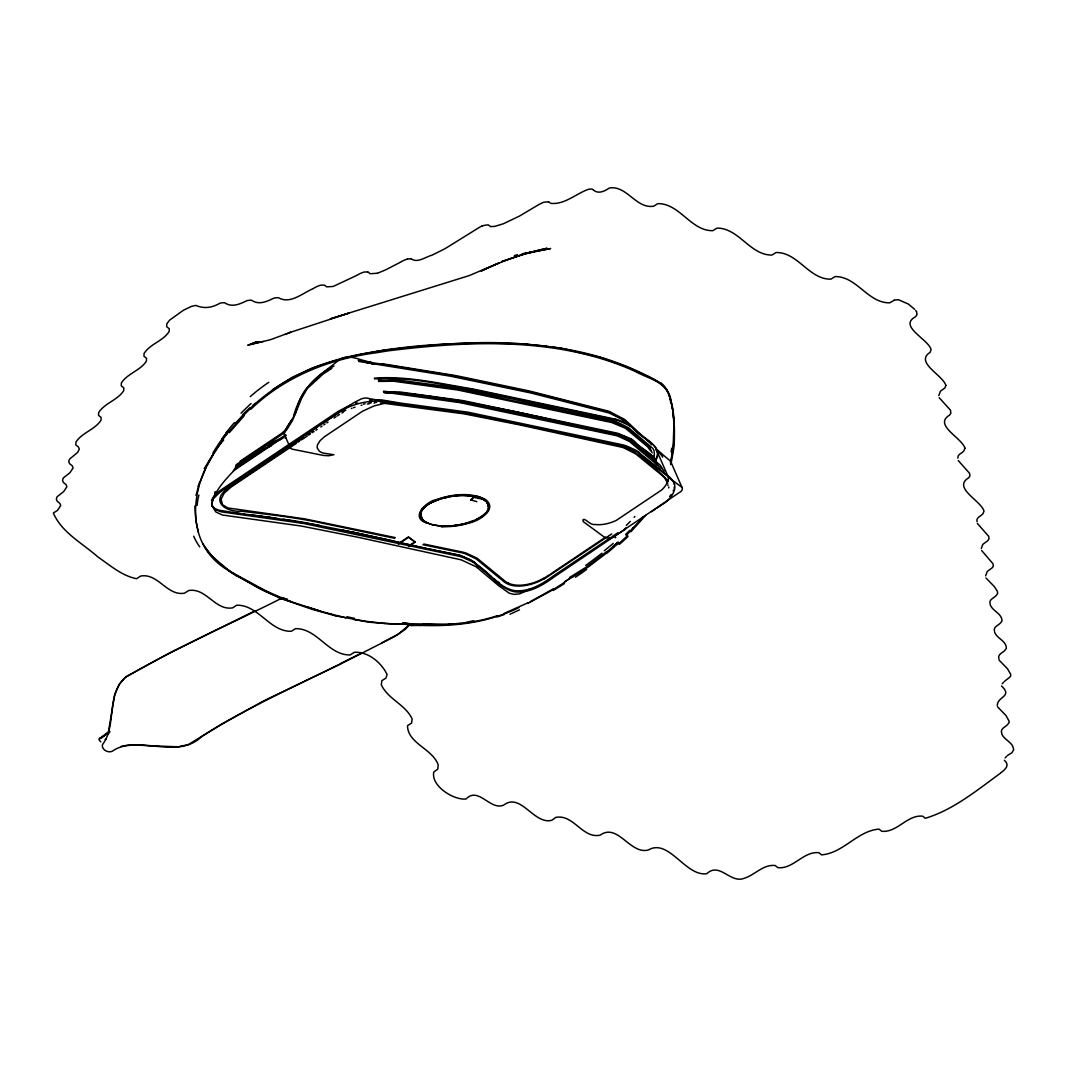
<?xml version="1.0" encoding="UTF-8"?>
<svg xmlns="http://www.w3.org/2000/svg" width="1067" height="1067" viewBox="0 0 1067 1067"><rect width="100%" height="100%" fill="white"/><g stroke="black" fill="none" stroke-linecap="round" stroke-linejoin="round"><path stroke-width="1.5" d="M194.834 506.025L195.861 520.269L198.409 532.3M488.686 507.745L487.085 502.49M420.905 512.76L421.692 518.309M667.902 485.618L667.902 484.818M420.625 514.481L420.585 513.68M673.09 447.713L673.824 427.694M420.678 513.867L420.665 513.187M672.597 451.314L670.703 462.211M674.304 487.032L674.077 488.193M673.29 451.288L671.143 463.225M488.633 508.119L487.619 503.237M671.556 457.383L672.85 450.287A210.199 134.295 -14.8 0 0 673.931 438.244C674.117 423.159 673.904 407.621 668.489 393.323M668.889 487.045L668.716 487.926M671.303 458.743L670.436 463.091M196.008 495.435L198.529 486.259M420.758 513.374L420.785 512.693M99.231 738.564L99.978 738.137C101.578 739.098 96.537 738.297 100.791 741.858M488.499 508.159L488.459 508.852M488.473 508.292L488.419 508.972M99.978 738.137L107.754 732.496L107.994 734.376L114.689 694.87L119.424 684.027L125.613 676.905L170.093 652.657L254.693 610.991M1002.233 683.734L1003.82 682.026M488.379 509.106L488.246 509.466M420.945 512.64L421.132 511.693M199.729 482.657L207.331 464.719M211.493 500.21L214.267 495.675L219.402 491.087A47.562 26.742 -23.6 0 1 220.349 490.407A79.331 44.587 -23.6 0 1 222.656 488.819L338.372 411.275L350.229 405.06M487.592 510.84L488.206 509.159M673.477 490.153L673.157 490.953M298.08 405.007C303.615 384.427 323.088 373.383 338.319 360.459C348.349 352.563 360.286 360.899 371.036 362.193L366.915 362.9M296.719 408.541C295.252 418.197 286.036 425.026 284.235 434.002L290.237 447.74L291.691 449.047L323.288 455.422L328.689 455.769L333.958 454.742L322.928 453.022A23.167 13.017 -23.6 0 1 319.153 450.954L317.299 448.087A14.218 7.989 -23.6 0 1 317.619 444.579L320.047 440.724L324.355 436.803L362.54 411.222L374.01 405.927L388.575 402.352L366.448 397.991A13.698 7.696 -23.6 0 0 361.806 398.671L353.644 402.779L223.176 490.02A79.331 44.587 -23.6 0 0 220.856 491.594A47.562 26.742 -23.6 0 0 219.922 492.274L213.44 498.636L211.586 504.331M421.172 512.013L422.092 509.946M293.558 416.25C299.307 394.51 313.671 375.917 333.998 366.034M421.225 511.893L421.852 510.319M487.952 509.773L487.126 511.586M291.998 419.598L286.396 428.614A22.834 17.979 -53.3 0 1 279.541 434.776L240.142 461.171M653.377 457.716L654.258 456.102M655.752 460.384C664.648 445.766 641.6 439.004 634.998 430.094A105.42 59.259 -23.6 0 1 633.985 429.187L631.944 427.347A45.988 25.848 -23.6 0 0 627.823 424.799L621.234 421.745A48.402 27.208 -23.6 0 0 615.979 419.931L472.908 389.642C440.498 384.44 407.461 376.371 374.624 378.918M204.25 468.546L223.23 439.03M213.067 454.275L213.893 452.901M487.432 510.773L486.952 511.84M422.012 510.386L422.345 509.573M654.965 460.397C665.208 445.739 641.4 438.084 634.678 429.361A105.42 59.259 -23.6 0 1 633.651 428.441L631.624 426.613A45.988 25.848 -23.6 0 0 627.503 424.052M422.252 510.013L423.239 508.452M107.994 734.376L109.688 731.975M486.952 511.52L486.472 512.467M671.17 494.514L670.596 495.301M223.67 440.044C191.727 476.149 179.629 541.009 227.458 569.965A283.035 168.012 -19.3 0 0 236.127 575.687M486.779 511.773L485.725 513.334M422.519 509.639L423.466 508.199M645.668 515.334L630.93 531.739M225.977 435.029L226.871 433.869M228.898 431.628L243.583 414.956M229.338 432.628L244.023 415.957M643.588 516.521L630.49 530.739M670.303 495.702L669.663 496.475M235.42 423.359L242.969 415.09M485.978 512.76L481.71 516.681M423.439 508.519L425.84 506.011M476.882 501.69L470.774 499.93L473.601 496.822L474.708 496.982M471.014 500.396L473.841 497.289L480.363 498.796M423.546 508.399L426.613 505.411M485.405 513.374L483.324 515.508M633.411 527.511L632.411 528.538M1006.835 756.156L1005.141 757.877M1004.594 681.253L1009.862 677.105A33.957 17.485 -89.5 0 1 1010.822 675.704A46.868 5.909 71.4 0 1 1010.569 674.064L1007.528 668.809L999.112 660.153M484.992 514.067C495.608 506.251 482.577 495.341 473.228 495.995C458.343 493.714 442.565 496.222 429.294 503.411M424.213 507.105C417.824 511.293 419.664 520.736 426.733 522.91M156.382 745.993L178.109 746.807L188.392 744.566L221.963 723.879L263.256 701.126L344.441 662.033L394.843 636.452L404.993 629.557L410.635 623.782L398.231 634.171L381.546 642.948M484.778 513.987L481.884 516.575M252.706 405.593L255.28 403.273M250.505 408.168C284.382 375.531 329.543 357.752 375.717 351.777M250.945 409.168C284.822 376.531 329.983 358.752 376.158 352.79A554.24 341.587 -25.2 0 1 388.628 350.776C467.653 341.093 551.119 337.012 626.396 367.541A331.517 171.053 -9.3 0 1 635.265 371.449M618.1 541.996L615.366 544.357M1000.766 772.895C1005.834 768.88 1009.916 765.292 1004.38 760.278M1000.206 773.388C976.879 790.34 953.271 809.92 925.289 818.296L922.662 816.175C907.15 814.548 897.2 832.9 881.689 831.26L879.061 829.126C857.428 830.686 843.183 853.307 821.523 854.854L818.896 852.706C803.384 851.039 793.381 869.352 777.87 867.658L775.229 865.524C762.878 864.15 754.716 875.367 743.566 878.501C730.281 883.316 719.265 861.776 706.901 873.646C685.694 877.141 668.916 837.822 648.269 850.026C629.93 854.734 617.806 822.377 599.987 835.234C582.182 838.662 573.673 813.974 555.827 817.375L551.799 820.283C533.98 825.071 520.683 791.914 503.677 805.118C490.153 810.947 478.63 786.072 465.999 798.996C453.622 800.383 430.788 785.886 433.776 772.041L437.817 769.147L438.164 764.746C432.428 748.661 407.741 743.552 407.487 725.667L411.635 723.026L412.102 718.905C405.5 704.473 387.948 699.245 381.332 684.827L381.813 680.706L385.961 678.078L387.094 674.491C381.439 662.66 368.008 651.323 354.271 652.324L350.123 654.951C328.329 655.351 317.232 628.183 295.466 628.65L291.304 631.291C269.604 631.797 258.534 604.696 236.754 605.229L232.606 607.87C215.067 610.871 206.278 587.477 188.672 590.531L184.524 593.172C167.079 596.346 158.129 572.832 140.684 576.06L136.536 578.701C121.771 575.793 110.181 565.337 98.071 557.094C82.652 543.343 61.699 532.62 53.35 513.04L57.485 510.373L60.726 505.518L59.819 503.331L57.231 501.303L56.324 499.116L57.098 496.769L63.687 491.58L66.914 486.725L66.007 484.538L63.42 482.511L62.513 480.323L63.286 477.976L69.888 472.788L73.116 467.92L72.209 465.732L69.622 463.718L68.715 461.531L69.488 459.183L77.611 452.421L79.305 449.127L78.398 446.94L75.81 444.926L75.944 442.071C82.132 432.495 94.803 429.828 100.992 420.265L101.125 417.41L98.537 415.383L98.671 412.529C104.859 402.953 117.503 400.272 123.719 390.709L123.839 387.855L121.251 385.827L121.371 382.973C127.56 373.343 140.23 370.742 146.419 361.139L146.552 358.285L143.965 356.258L144.085 353.39C150.274 343.801 162.944 341.173 169.133 331.57L169.253 328.716L166.665 326.689L166.785 323.821L169.626 320.127L183.444 310.23L191.34 306.442A43.587 35.638 -8.3 0 1 195.888 305.429C204.05 308.963 212.093 307.816 219.949 303.215A34.651 28.662 -22.5 0 1 220.696 303.001L224.057 302.695A33.997 16.619 44 0 1 224.764 302.815C231.966 307.763 239.715 304.135 246.877 300.694A34.971 28.916 -22.5 0 1 247.624 300.481L250.985 300.16A34.264 16.752 44 0 1 251.692 300.294C258.881 305.269 266.643 301.628 273.819 298.186A35.278 29.169 -22.5 0 1 274.552 297.973L277.927 297.666A34.544 16.885 44 0 1 278.634 297.786C290.037 304.402 302.241 293.425 312.698 288.837M425.626 506.438L428.827 503.917M606.029 552.132L585.93 567.311L569.525 577.514M617.726 542.65L613.045 546.264M618.166 543.663L613.485 547.264M425.653 505.878L427.934 504.478M483.084 515.441L475.322 519.949L465.479 523.377M606.469 553.133L588.957 566.484L572.806 577.02M109.554 731.428L100.738 738.391L109.728 731.789M426.453 505.278L428.12 504.371M272.498 389.642L292.105 377.411L312.191 368.075M564.643 582.289L556.414 587.61A186.365 119.317 -47.4 0 1 547.958 592.532L527.805 603.415M334.104 418.011L335.918 416.784M551.025 573.739L605.576 537.168M234.22 469.4L285.743 434.856M302.628 437.003L291.865 444.299A5.828 3.281 -23.6 0 0 290.731 445.513L290.477 445.913A4.895 2.748 -23.6 0 0 290.144 447.406L290.237 447.74M549.812 574.553L543.93 578.287M655.205 509.239L651.51 511.72M572.966 576.38L572.632 576.607A157.823 101.939 -44.2 0 1 564.523 581.902M236.047 464.812L266.096 444.806L281.341 438.337M235.794 465.986L266.43 445.579L281.675 439.111M235.22 467.453L259.628 451.181L271.538 445.699M233.353 470.84L286.089 435.483M314.285 428.974L317.366 426.907M322.901 423.199L327.822 419.891M332.757 416.597C351.47 401.619 376.891 397.457 399.725 404.073A113.809 63.967 -23.6 0 0 401.712 404.353L468.506 413.396L623.301 446.033A52.123 29.302 -23.6 0 1 629.037 448.06M305.055 435.376L307.483 433.749M291.931 445.432L232.513 485.232A83.373 46.868 -23.6 0 0 230.152 486.845C209.385 499.689 223.43 512.213 242.089 511.32C268.417 514.441 294.839 517.322 320.794 522.843L394.27 538.235L395.257 537.581L304.442 518.815L227.778 507.945L222.496 504.678L221.109 499.209L224.177 493.181L231.139 487.045A81.986 46.081 -23.6 0 1 233.46 485.445L294.705 444.419M292.531 445.019L293.745 444.205M296.173 442.578L297.986 441.365M299.2 440.551L300.414 439.737M302.241 438.524L303.455 437.71M308.91 434.056L310.11 433.242M311.937 432.015L313.151 431.201M295.306 444.019L296.519 443.205M298.347 441.991L299.547 441.178M301.374 439.951L304.402 437.923M305.015 437.523L307.429 435.896M308.643 435.083L310.47 433.856M312.284 432.642L314.098 431.428M315.925 430.201L317.139 429.387M320.767 426.96L321.981 426.146M323.808 424.919L325.008 424.106M326.835 422.892L328.049 422.079M426.627 522.977C409.488 517.575 426.226 501.343 436.603 499.529C452.115 494.221 470.547 491.78 485.632 499.556C498.369 509.586 478.189 521.363 468.76 523.097C459.797 525.831 450.354 527.071 440.991 526.605C447.273 525.964 458.917 526.098 466.879 523.203M408.621 546.531L415.17 542.156L408.448 536.901L398.231 543.703M415.17 542.156L408.608 537.275L398.404 544.077M415.01 541.783L408.461 546.157M608.07 536.354L544.463 578.781M608.683 535.954L609.884 535.141M610.497 534.727L611.711 533.913M610.978 537.341L553.733 575.7C542.516 583.822 529.605 591.905 515.148 590.731C499.583 588.477 490.033 572.859 477.416 565.177A104.233 58.592 -23.6 0 1 476.402 564.27L475.735 563.643M612.205 536.514L617.753 532.793M329.676 418.664L332.144 417.01M625.475 529.152L613.885 536.714A9.23 5.188 -23.6 0 1 609.057 538.115L604.669 537.381L583.289 521.656A8.603 4.842 -23.6 0 1 583.156 519.549C585.49 518.135 590.518 525.751 595.133 524.484A26.702 15.005 -23.6 0 0 609.724 522.937A27.622 15.525 -23.6 0 0 616.233 520.429L661.74 489.926A26.382 14.831 -23.6 0 0 664.421 487.019A25.968 14.591 -23.6 0 0 666.462 484.031A26.515 14.911 -23.6 0 0 668.449 477.389L656.005 448.874L670.596 461.251L682.32 488.193A7.282 4.095 -23.6 0 1 681.293 491.207L554.253 576.887C542.796 585.209 529.432 593.479 514.641 591.825C499.756 588.637 490.126 574.419 477.936 566.364A104.233 58.592 -23.6 0 1 476.922 565.457L474.895 563.616M656.432 508.412L660.753 505.531A84.88 47.708 -23.6 0 0 662.594 504.291C670.596 499.756 680.439 486.792 670.97 478.99A81.345 45.721 -23.6 0 0 669.929 478.189L642.347 456.183A104.233 58.592 -23.6 0 1 641.32 455.276L639.293 453.435A45.868 25.781 -23.6 0 0 635.172 450.874L629.063 448.033M571.485 577.38L568.057 579.648M481.804 516.708L480.844 517.255M337.119 415.983L339.519 414.436M567.164 580.221L566.27 580.808M427.814 504.331L429.201 503.691M565.39 581.382L564.496 581.955M530.232 588.944L519.762 593.839L514.094 594.412L509.319 593.239L498.809 585.81L476.215 566.817L461.184 559.842L357.845 537.248L301.321 526.044L222.389 515.014L215.854 511.973L212.506 506.412A18.099 12.791 -47.6 0 1 212.306 501.023C217.841 484.885 232.393 473.308 243.036 460.531L279.967 435.776A22.834 17.979 -53.3 0 0 286.836 429.628L292.438 420.598L301.721 398.124L307.136 388.668L323.061 374.117L331.89 368.302M481.084 517.175L478.963 518.375M480.897 517.295L480.11 517.708M1007.595 755.369L1011.796 752.849L1012.823 751.155A35.104 18.072 -89.5 0 1 1013.65 749.928A48.975 6.175 71.4 0 1 1013.463 748.674C1012.476 742.179 1004.54 740.071 1001.926 734.336M256.493 341.707L250.825 344.441L256.627 342.067M429.094 503.997L431.762 502.277M553.44 588.797L530.179 601.695M429.107 503.531L430.735 502.81M480.15 517.748L478.576 518.589M341.893 412.996L343.107 412.315M313.111 288.597L315.218 287.423A26.262 21.473 -8.3 0 1 320.42 285.236A23.367 15.125 31.2 0 1 324.315 285.156A22.194 5.615 56.2 0 1 324.528 285.276L326.769 286.85L332.837 286.49M356.831 275.326L358.725 274.272A26.528 21.687 -8.3 0 1 363.927 272.085A23.594 15.271 31.2 0 1 367.835 272.018M356.418 275.566L333.531 286.303M400.152 262.349L402.259 261.175A26.808 21.914 -8.3 0 1 407.474 259.014M399.938 262.469L385.947 269.711M431.028 502.904L433.242 501.557M343.027 411.622L343.707 411.262M105.166 739.564L106.207 739.018M477.963 518.909L476.669 519.602M477.749 519.015L476.496 519.642M256.573 341.907L247.757 345.228L270.578 339.666L290.637 332.224L285.222 334.438M362.34 652.724L340.693 663.474M528.125 602.735L504.171 613.392M432.055 502.37L439.577 499.076L448.66 496.929M340.84 663.807C293.905 686.735 246.09 708.248 201.97 736.417C179.323 757.997 147.739 739.431 121.051 746.447M344.401 410.915L345.788 410.248M278.86 599.227L281.795 597.787L287.303 599.294M290.704 601.415L281.941 598.12C229.818 624.288 176.122 647.749 125.773 677.238C105.673 694.11 117.05 724.56 102.912 744.046A3.588 2.467 -29.7 0 0 102.352 745.099C101.698 750.421 109.874 754.022 113.689 750.288C126.306 742.312 142.431 745.766 156.529 746.326M433.549 501.65L439.671 499.263M432.869 254.76L443.352 249.545A158.196 124.572 -53.3 0 0 447.593 247.117L479.737 227.151A37.145 30.65 -30.3 0 1 482.084 225.991M432.015 255.146C425.653 256.867 417.57 263.322 411.369 258.948M518.882 607.616C482.978 625.302 442.338 627.849 403.139 624.142M385.067 270.111L378.772 272.725M312.604 367.902C379.052 344.308 451.634 341.64 521.563 343.827M472.881 521.203L470.787 522.003M351.376 408.514L352.097 408.234M353.564 407.701L355.044 407.181M470.454 522.096L468.76 522.683M473.761 620.661L462.691 623.221M439.831 498.983L451.141 496.488M497.262 615.739C473.428 623.528 447.993 625.916 423.065 623.942M355.631 403.126L357.018 402.699M467.973 522.923L468.693 522.67M468.426 522.75L466.919 523.23M290.384 332.33L348.922 313.124L330.223 318.886L469.24 275.593L498.969 262.975L481.257 271.005C502.25 260.935 524.257 252.959 547.104 248.264L522.537 254.48L501.757 261.562L525.591 253.666L550.625 248.531L528.525 252.599M466.652 523.297L465.585 523.59M378.091 272.912L377.398 273.099M282.715 437.937L283.409 437.75M376.718 273.285L370.289 273.739L367.822 272.005M465.225 523.444L461.704 524.27M465.305 523.644L455.889 525.271M361.139 405.367L361.913 405.167M285.142 438.164L285.849 437.99M517.508 254.693L514.441 255.493M363.474 404.18L365.061 403.833M253.879 343.454L250.372 344.201L263.322 341.48M461.518 524.524L454.489 525.444M374.304 378.171C407.141 375.624 440.178 383.693 472.574 388.895L615.619 419.224M448.847 496.688L454.742 495.995M367.288 404.006L368.035 403.873M522.256 253.866L530.179 252.479L522.243 253.826M894.199 300.214L889.731 302.828C867.911 303.241 856.881 276.313 835.101 276.58L830.913 279.154C809.146 279.661 797.903 252.132 776.109 252.506L771.921 255.066C750.008 255.293 738.898 227.938 716.984 228.111L712.796 230.672C690.909 231.112 679.706 203.263 657.819 203.65L653.631 206.211C635.999 209.039 626.956 185.111 609.324 188.005C604.896 191.153 598.267 194.381 593.505 190.086M369.022 403.099L371.369 402.752M368.795 403.753L369.555 403.633M451.328 496.262L457.236 495.755M378.425 380.866L393.976 380.492L458.277 389.268L612.591 421.838L625.755 427.333M378.745 381.426L393.67 381.226L457.903 390.042L611.618 422.505L624.782 427.987A36.518 20.526 -23.6 0 1 626.009 428.747L647.456 446.66L650.51 450.714M384 392.149L399.618 391.949L463.251 400.645L617.566 433.215L630.73 438.71M384.347 392.923L401.992 392.949M455.689 525.497L451.141 525.764M388.188 349.776C432.935 344.588 478.149 340.32 523.19 343.947M371.716 364.034L382.68 363.794L456.183 375.664L528.832 390.855L609.11 411.315L624.915 419.624L650.577 443.552A24.261 15.712 -18.3 0 1 651.337 444.739M369.569 400.058L372.25 399.792M454.302 525.671L449.474 525.871M454.942 495.782L459.717 495.608M385.987 392.509L406.034 393.43M461.091 623.261L448.22 624.328M374.01 403.113L374.73 403.046M457.436 495.541L462.158 495.541M375.197 402.366L376.691 402.272M450.941 525.978L446.726 525.964M448.834 624.422L409.088 623.728L402.566 622.835M449.287 526.084L446.179 525.978M459.904 495.395L465.866 495.595M374.224 399.672L381.986 399.965L399.205 402.886A113.809 63.967 -23.6 0 0 401.192 403.166L467.986 412.195L622.781 444.846A52.123 29.302 -23.6 0 1 628.516 446.873L634.665 449.66A45.868 25.781 -23.6 0 1 638.786 452.235M412.489 623.928L397.057 624.275L381.506 623.208M401.099 624.182L384.827 623.421M446.54 526.164L444.566 525.978M462.344 495.341L467.146 495.675M445.993 526.178L444.032 525.964M380.399 402.819L464.198 413.876L519.669 424.906L622.114 447.3A37.492 21.073 -23.6 0 1 623.715 447.847L635.612 453.795L664.274 477.269L667.715 483.244M410.782 624.115L397.017 624.182M444.379 526.164L441.405 525.858M382.479 402.152L383.867 402.192M443.845 526.151L439.351 525.698M358.245 360.393L449.914 375.171L535.207 393.083L608.79 411.982L622.848 419.224L630.357 426.053M358.685 361.406L450.354 376.171L530.846 392.963L609.23 412.996L621.487 419.064L627.823 424.306M466.039 495.421L467.92 495.728M384.84 623.461L365.087 621.207M410.635 623.782L403.419 622.995M384.56 402.232L465.812 413.342L520.656 424.253L623.101 446.633A37.492 21.073 -23.6 0 1 624.702 447.18C641.494 454.782 656.058 468.293 668.462 481.31M441.231 526.031L438.604 525.631M380.879 623.208L369.195 622.181M467.319 495.501L468.666 495.795M521.603 343.827L524.817 344.067M523.657 343.987L527.405 344.281M525.684 344.148L545.904 346.175M468.08 495.555L469.413 495.875M527.725 344.321L543.743 345.921M439.191 525.871L435.683 525.244M468.826 495.622L471.107 496.075M438.444 525.791L434.976 525.137M469.573 495.702L472.294 496.262M243.689 514.081L259.881 516.015M244.903 514.294L218.842 510.213L214.507 508.385L211.733 505.478L215.027 509.586L221.403 511.867L303.481 523.457L458.903 556.214A48.749 27.409 -23.6 0 1 464.158 558.028L470.787 561.042A45.868 25.781 -23.6 0 1 474.908 563.603M247.624 514.601L249.651 514.827M408.074 393.696L422.065 395.377M250.332 514.908L255.053 515.468M402.686 393.083L418.091 394.87M240.969 513.774L235.594 513.107M543.783 346.015L546.411 346.242M545.77 346.255L548.291 346.468M547.744 346.495L557.628 347.722M255.733 515.561L257.734 515.814M549.705 346.735L559.468 348.002M419.411 395.097L426.026 395.897M258.401 515.894L262.549 516.348M260.401 516.148L267.87 517.055M263.736 516.588L270.525 517.402M424.039 395.697L429.321 396.337M426.68 396.044L432.615 396.777M269.057 517.282L273.179 517.762M429.974 396.484L436.55 397.311M440.471 397.924L505.598 409.781M470.774 499.93L471.801 500.076M271.698 517.642L275.82 518.122M274.352 518.002L319.073 525.364M433.255 396.924L459.237 400.632L503.157 409.301M282.928 519.176L286.89 519.722M364.581 621.127L335.465 615.819M383.44 391.229C462.838 399.098 540.235 418.904 618.14 435.256A37.492 21.073 -23.6 0 1 619.727 435.803L631.624 441.765L660.326 465.265L663.727 470.694M288.197 519.896L289.517 520.082M471.267 495.915L473.468 496.448M290.171 520.176L302.334 522.15M557.494 347.815L561.735 348.362M383.707 392.069L459.864 402.619L613.058 434.923A52.096 29.276 -23.6 0 1 618.78 436.43M559.441 348.109L563.349 348.629M472.454 496.102L473.695 496.488M561.362 348.429L564.843 348.869M435.536 525.404L434.522 525.044M369.209 622.208L355.444 619.754M563.256 348.736C597.28 354.151 630.49 365.674 660.326 382.933M455.316 554.413L434.709 550.185M434.843 525.284L433.842 524.911M473.615 496.302L474.828 496.715M455.929 554.533L458.383 555.027M565.15 349.069L600.614 357.458L625.956 366.528M473.841 496.342L475.722 496.902M302.961 522.256L307.296 523.083M349.563 531.526L353.257 532.246M504.278 409.675L525.524 413.903M434.376 525.204L432.308 524.564A41.4 23.274 -23.6 0 1 430.468 524.044M307.91 523.203L309.75 523.577M353.497 619.367L355.458 619.78M506.211 409.901L518.962 412.476M347.722 531.153L379.892 538.088M346.028 530.739L348.482 531.219M347.108 531.033L310.364 523.697M340.373 529.699L345.268 530.672M439.564 551.186L459.117 555.107L470.267 559.855A45.868 25.781 -23.6 0 1 474.388 562.416M604.549 431.321L584.569 427.307M602.615 431.081L592.945 429.107M603.215 431.215L618.86 434.496L629.743 439.364M353.404 532.193L384.667 539.142M438.804 551.106L436.977 550.732M604.429 431.455L619.62 434.442L631.064 439.484M408.288 544.503L410.702 545.01M432.295 549.678L435.763 550.479M474.962 496.568L477.856 497.435M408.114 544.49L405.7 543.983M434.549 550.225L429.881 549.172M592.465 428.841L582.782 426.92M413.102 545.517L401.139 542.943M432.135 549.705L427.48 548.651M571.605 424.293L540.809 417.477M433.709 525.071L432.402 524.764A41.4 23.274 -23.6 0 1 430.561 524.23L430.081 523.91M411.128 545.13L429.121 549.065M519.429 412.742L530.259 414.956M572.792 424.559L542.583 417.864M571.472 424.439L573.979 424.813M426.12 548.411L412.942 545.53M539.022 417.077L542.129 417.584M575.18 425.079L576.954 425.466M572.659 424.706L584.102 427.027M405.1 543.85L403.313 543.45M540.342 417.197L532.5 415.623M380.866 538.248L382.666 538.648M383.253 538.782L387.054 539.662M384.453 539.035L389.415 540.209M537.381 416.53L525.978 414.183M387.428 539.702L402.726 543.316M475.855 496.755L478.469 497.609M389.202 540.115L400.952 542.903M345.935 617.78L340.36 616.433M286.876 599.227L280.874 597.427A364.741 216.188 -18.9 0 1 266.417 590.958M335.238 615.766L312.084 609.324L281.808 598.8M340.373 616.459L333.064 614.579M327.676 613.152L333.077 614.619M329.476 613.672L331.277 614.139M327.689 613.178L322.341 611.671M477.976 497.302L478.67 497.662M296.919 603.602L322.354 611.711M320.58 611.204L306.843 606.936M478.576 497.475L480.403 498.249M478.776 497.542L482.151 498.983M430.361 524.164L428.427 523.283M296.933 603.629L281.315 598.427M480.497 498.129L481.644 498.756M281.421 598.64L259.801 588.771L230.459 571.712M429.227 523.764L427.907 523.057M618.74 436.47L628.663 441.071A33.37 18.753 -23.6 0 1 629.89 441.858L661.567 468.626M428.334 523.404L427.4 522.817M468.386 558.975L463.665 556.814A48.749 27.409 -23.6 0 0 458.41 555M481.737 498.636L482.631 499.223A38.465 21.62 -23.6 0 1 483.258 499.556L485.072 500.703L484.325 500.05M635.305 371.423C646.322 377.811 661.207 380.239 667.889 392.176M427.827 523.163L426.92 522.577M498.156 582.008L499.489 582.635M469 559.135L474.148 562.082L481.11 568.071M627.516 424.039L620.914 421.012A48.402 27.208 -23.6 0 0 615.646 419.198M266.297 591.051L235.807 574.593M266.737 592.052L236.247 575.593M482.231 498.863L482.551 499.023A38.465 21.62 -23.6 0 1 483.178 499.356L483.698 499.796M427.32 522.923L426.453 522.323M508.345 583.209L507.172 582.555A75.063 42.2 -23.6 0 1 505.278 581.315L477.616 558.615A33.37 18.753 -23.6 0 0 476.389 557.828L466.466 553.226A52.096 29.276 -23.6 0 0 460.757 551.706L423.946 544.05L422.972 544.717L459.797 552.346A52.096 29.276 -23.6 0 1 465.519 553.853L475.402 558.494A33.37 18.753 -23.6 0 1 476.629 559.281L504.291 581.982A83.626 47.001 -23.6 0 0 505.838 583.009L507.452 583.916A32.744 18.406 -23.6 0 0 544.33 578.634M426.853 522.683L425.986 522.07M425.36 521.83L424.333 520.989M215.161 493.581L216.388 494.394M214.88 492.941L216.108 493.741M285.289 435.149L284.235 434.002M548.585 201.823L549.745 202.637M227.018 568.964L213.373 557.534L205.317 547.784M638.773 452.248L640.8 454.075A104.233 58.592 -23.6 0 0 641.827 454.995L669.409 477.002A81.345 45.721 -23.6 0 1 670.449 477.803L674.011 482.671M424.546 521.283L423.732 520.509M668.449 477.389L682.08 487.446M550.692 203.344C564.43 204.917 575.94 193.781 588.437 189.286A22.02 14.258 31.2 0 1 592.292 189.139L593.265 189.886M423.386 520.216L424.293 521.096M485.432 500.983L485.898 501.37M496.729 581.048L493.861 578.701M222.069 565.47L209.812 554.066L202.863 543.663M482.017 569.018L491.247 576.687M474.375 562.429L475.402 563.336M656.672 449.407L660.673 453.315L662.74 457.156M657.112 450.421L662.033 455.689M633.345 428.774L637.853 432.869M423.479 520.416L422.572 519.402M423.372 520.309L422.772 519.616M486.325 501.757L487.699 503.437M422.852 519.802L421.892 518.562M420.691 515.961L422.665 519.602M914.646 309.31L908.417 304.095L898.521 299.734A28.822 22.927 3.3 0 0 894.199 300.227M915.646 310.537L916.66 311.791A31.063 3.908 71.4 0 0 916.993 314.752A27.769 14.298 -89.5 0 0 915.539 316.792C897.587 326.195 929.197 339.653 931.091 349.789A33.33 12.604 82.5 0 0 930.171 352.297C914.392 362.367 942.668 374.877 945.882 385.414M216.201 493.794L215.014 491.62M958.246 460.557L969.57 473.308A43.16 5.442 71.4 0 0 969.93 476.042A31.143 16.032 -89.5 0 0 968.729 477.763C952.151 487.752 980.84 500.516 984.027 511.053A36.158 13.671 82.5 0 0 983.174 513.36C981.627 516.268 975.691 517.108 977.065 521.683M977.345 523.417L988.669 536.328A44.721 5.642 71.4 0 0 989.016 538.902A32.637 16.805 -89.5 0 0 987.829 540.636L982.787 544.383L981.307 548.531M986.001 578.007L994.417 586.663L997.378 591.291A45.361 5.722 71.4 0 0 997.685 593.492A32.824 16.899 -89.5 0 0 996.605 595.053C994.537 598.094 988.455 599.107 990.136 604.042M997.472 706.767L1005.888 715.423L1008.969 720.892A48.122 6.069 71.4 0 0 1009.195 722.346A35.158 18.112 -89.5 0 0 1008.248 723.759C1006.141 727.067 999.686 728.187 1001.78 733.469M939.173 397.698L950.47 410.155A42.387 5.348 71.4 0 0 950.87 413.222A30.81 15.872 -89.5 0 0 949.55 415.13C933.078 425.053 961.874 437.67 964.955 448.22M421.478 517.895L421.985 518.749M1001.513 685.974C1012.983 696.738 997.512 696.217 997.258 705.46M670.823 461.678L671.09 462.504A7.282 4.095 -23.6 0 1 670.636 464.625M670.223 398.618L667.302 390.829A60.392 35.198 -19.4 0 0 660.713 382.693M420.531 514.654L420.758 516.188M663.834 471.08L664.101 473.108M671.556 404.46L672.41 409.221M985.641 575.833L987.228 571.499L992.27 567.737A32.197 16.579 -89.5 0 1 993.35 566.177A45.014 5.668 71.4 0 1 993.017 563.803L981.627 550.479M998.939 659.073C997.005 653.898 1003.433 652.911 1005.461 649.63A33.184 17.085 -89.5 0 1 1006.421 648.243A46.254 5.828 71.4 0 1 1006.154 646.415C1004.661 640.24 996.845 638.199 994.644 632.291M957.859 458.17C957.166 453.915 962.714 453.382 964.101 450.514A34.504 13.044 82.5 0 1 964.941 448.22M938.813 395.537L940.414 391.216L944.949 387.921A34.264 12.951 82.5 0 1 945.882 385.4M994.511 631.424C992.803 626.462 998.912 625.475 1000.966 622.408A33.49 17.245 -89.5 0 1 1002.033 620.847A45.761 5.762 71.4 0 1 1001.753 618.82C1000.019 612.818 992.537 610.724 990.283 604.909M655.912 463.745L653.204 458.757L633.518 442.125A56.164 31.57 -23.6 0 0 629.797 439.324M672.757 411.569L673.45 418.064M674.331 484.058L674.397 484.778M652.177 452.915L649.47 446.966L629.53 430.094A56.164 31.57 -23.6 0 0 625.809 427.293M673.717 423.079L673.824 427.427M657.485 465.385C655.178 454.355 641.72 450.354 634.852 442.245A56.164 31.57 -23.6 0 0 631.117 439.444M657.152 464.612C654.858 453.568 641.414 449.567 634.505 441.471A56.164 31.57 -23.6 0 0 630.784 438.67M543.797 578.154A31.463 17.686 -23.6 0 1 508.412 583.156M354.417 618.3A297.053 176.669 -19 0 1 346.842 616.726M627.636 535.501A126.733 83.533 -29.7 0 1 618.847 543.49M629.717 530.352A125.853 83.239 -29.5 0 1 625.662 534.367M625.902 366.555A331.517 171.053 -9.3 0 1 634.825 370.449C649.123 377.331 668.742 382.64 671.143 401.205C674.384 413.623 674.531 426.507 674.371 439.257A210.199 134.309 -14.7 0 1 673.317 451.288M375.757 351.577A554.24 341.76 -25.2 0 1 388.228 349.576M243.049 414.423A147.699 103.579 -46.3 0 1 250.025 407.581M222.176 438.59A136.923 79.758 -46.7 0 1 227.925 431.068M235.687 574.673A283.035 167.999 -19.3 0 1 226.911 569.044M613.232 546.424A132.882 89.335 -34.3 0 1 606.189 552.306M628.05 536.488A126.733 83.493 -29.7 0 1 619.26 544.477M630.157 531.353A125.853 83.239 -29.5 0 1 626.102 535.381M243.476 415.41A147.699 103.606 -46.3 0 1 250.452 408.568M222.656 439.604A136.923 79.732 -46.7 0 1 228.391 432.095M281.488 598.28A364.741 216.148 -18.9 0 1 266.91 591.918M519.496 609.844A223.083 21.367 -28.1 0 1 509.933 614.259M613.698 547.451A132.882 89.361 -34.3 0 1 606.656 553.333M656.018 448.874A26.568 17.219 -18.3 0 1 656.005 450.087M653.751 456.676A24.314 13.671 -23.6 0 0 654.311 454.008L654.178 451.514A24.008 13.498 -23.6 0 0 652.644 448.273L628.423 427.654L617.553 422.239A45.508 25.581 -23.6 0 0 610.857 420.358L562.736 410.275A334.745 188.152 -23.6 0 1 555.614 408.688L513.08 399.085L454.555 387.494L389.282 378.905A40.013 22.487 -23.6 0 0 382.986 378.772A43.12 24.234 -23.6 0 0 378.332 379.185M548.598 201.85A27.422 20.166 18.8 0 0 543.543 202.317A40.159 33.21 -22.5 0 0 536.808 205.771L519.442 216.094L503.451 223.723L494.808 226.364L490.647 226.617L488.166 224.844A29.302 22.914 8 0 0 482.071 225.951M407.461 258.988A23.847 15.431 31.2 0 1 411.382 258.961M613.192 543.396A126.666 39.466 -37.2 0 1 604.295 550.732M626.329 527.498A123.265 45.948 -36.6 0 1 623.501 530.206M615.739 537.301A123.265 45.948 -36.6 0 1 615.139 537.821M634.878 516.441A127.266 61.166 -34 0 1 634.105 517.295M630.264 521.403A127.266 61.166 -34 0 1 626.342 525.377M671.677 448.207A229.952 127.72 -35.5 0 1 671.116 451.794M669.929 398.738A270.538 156.169 -26.5 0 1 670.943 403.433M250.238 396.617A158.943 131.241 -50.3 0 1 268.751 382.319M241.089 413.249A148.473 105.74 -46.8 0 1 251.078 403.513M225.764 433.255A140.671 90.668 -46.7 0 1 234.42 422.599M213.08 452.701A137.23 85.347 -46.9 0 1 225.244 434.642M207.638 464.745A128.2 78.518 -47.1 0 1 213.373 454.342M198.169 486.299A182.577 116.316 -45.8 0 1 199.369 482.697M197.168 505.358A71.049 48.268 -41.9 0 1 198.902 495.075M199.742 546.904A108.901 74.757 -56.3 0 1 193.687 536.221M230.512 571.632A251.852 175.455 -62.1 0 1 222.163 565.31M410.568 625.622A123.145 42.653 -17.7 0 1 421.038 625.475M504.024 614.605A187.872 116.743 -51.6 0 1 497.075 616.913M564.456 583.542A173.628 62.273 -38.6 0 1 553.186 590.478M586.61 569.471A148.58 44.227 -37.6 0 1 575.473 577.247M601.961 553.186A136.976 36.425 -37.3 0 1 585.716 565.403M258.147 341.653L255.48 343.387L258.147 341.667"/></g></svg>
